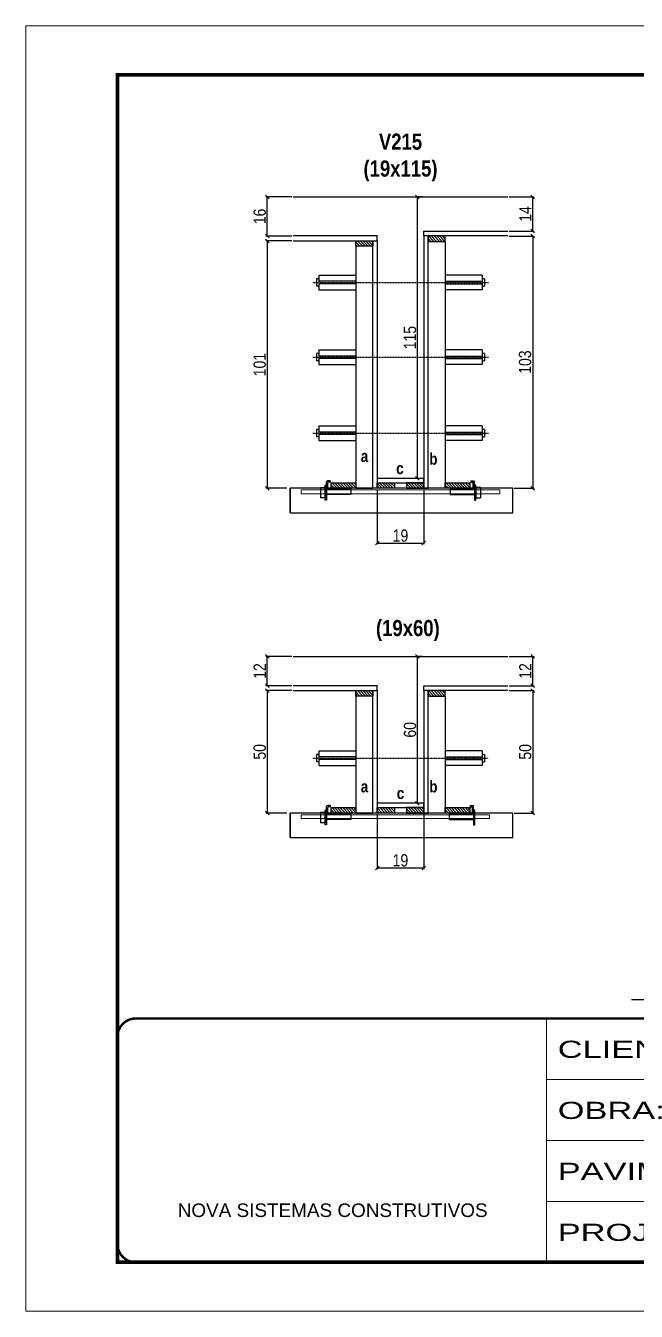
# Model space of a CAD drawing. Extents: x 2603 to 22413, y 1253 to 30260.
# Drawn here: x 7371 to 7870, y 24225 to 25275 of the extents above; entities that cross this region are included whole.
import ezdxf

# ---------------------------------------------------------------- set-up
doc = ezdxf.new("R2010")
doc.units = 0
for name, pattern in [('CONTINUO', [0]), ('DASHED', [0.75, 0.5, -0.25]), ('HIDDEN', [0.375, 0.25, -0.125])]:
    doc.linetypes.add(name, pattern=pattern)
for name, color, linetype in [('barrote', 251, 'Continuous'), ('COTA', 241, 'Continuous'), ('detalhes', 4, 'Continuous'), ('NOMENCLATURA', 7, 'Continuous'), ('Painéis', 200, 'Continuous'), ('presilha', 1, 'Continuous'), ('SARR_2.2x10', 60, 'Continuous'), ('SARR_2.2x7', 40, 'Continuous'), ('SARR_3.5x7', 81, 'Continuous'), ('TENSOR', 3, 'Continuous')]:
    doc.layers.add(name, color=color, linetype=linetype)
for name, color, linetype, lineweight in [('CONCRETO', 251, 'Continuous', 25), ('Folhas', 255, 'Continuous', 9), ('SARRAFO DE PRESSAO', 251, 'DASHED', 9), ('SCO-___-LAJ', 2, 'Continuous', 0)]:
    doc.layers.add(name, color=color, linetype=linetype, lineweight=lineweight)
doc.styles.add('ARIAL', font='arial.ttf')
doc.styles.add('COTA TECNICA 2X', font='techl___.ttf', dxfattribs={"height": 10})
doc.styles.add('TECNICA', font='techb___.ttf', dxfattribs={"height": 10})
doc.styles.add('Tecnologia', font='')
doc.styles.get('Tecnologia').set_extended_font_data('Forgotten Futurist')
doc.dimstyles.new('SECAO', dxfattribs={"dimscale": 0.333333, "dimtxt": 5, "dimasz": 9, "dimexe": 3, "dimexo": 3, "dimgap": 3, "dimtad": 1, "dimdec": 1, "dimlfac": 0.5, "dimzin": 12, "dimdsep": 46, "dimtxsty": 'COTA TECNICA 2X', "dimblk1": 'OBLIQUE', "dimblk2": 'OBLIQUE', "dimsah": 1, "dimcen": 0.9, "dimclrd": 4, "dimclre": 4, "dimclrt": 240, "dimadec": 1, "dimazin": 3, "dimtfac": 1, "dimtdec": 1, "dimtmove": 0, "dimatfit": 3, "dimfxl": 1, "dimtolj": 1, "dimtzin": 12, "dimarcsym": 0})

# ---------------------------------------------------------------- blocks, each defined once
blk = doc.blocks.new('9999999999')
at = {"color": 30, "linetype": 'CONTINUO'}
for p, q in [((98564.6, 34230.2), (98564.6, 34429.4)), ((98564.6, 34379.6), (99584, 34379.6)), ((98564.6, 34329.8), (99488, 34329.8)), ((98564.6, 34280), (99488, 34280))]:
    blk.add_line(p, q, dxfattribs=at)
at = {"color": 30, "linetype": 'CONTINUO', "const_width": 2}
blk.add_lwpolyline([(99584, 34230.2), (99584, 34414.4, 0.414214), (99569, 34429.4), (98229, 34429.4, 0.414214), (98214, 34414.4), (98214, 34245.2, 0.414214), (98229, 34230.2), (99584, 34230.2)], format="xyb", dxfattribs=at)
at = {"layer": 'Folhas'}
blk.add_lwpolyline([(98139, 34190.2), (99624, 34190.2), (99624, 35240.2), (98139, 35240.2)], close=True, dxfattribs=at)
at = {"layer": 'Folhas', "color": 30, "const_width": 3}
blk.add_lwpolyline([(98214, 34230.2), (99584, 34230.2), (99584, 35200.2), (98214, 35200.2)], close=True, dxfattribs=at)
at = {"color": 7, "linetype": 'Continuous', "ltscale": 5, "style": 'ARIAL'}
blk.add_text('NOVA SISTEMAS CONSTRUTIVOS', height=11.059, dxfattribs=at).set_placement((98263.2, 34267.2))
at = {"layer": 'Folhas', "color": 7, "style": 'Tecnologia', "width": 1.5}
for s, p in [('CLIENTE:', (98573.7, 34397.2)), ('OBRA:', (98573.7, 34347.3)), ('PAVIMENTO:', (98573.7, 34297.5)), ('PROJETO:', (98573.7, 34247.7))]:
    blk.add_text(s, height=14, dxfattribs=at).set_placement(p)
blk = doc.blocks.new('PRESILHA METÁLICA 1')
at = {"layer": 'presilha'}
for p, q in [((7.5, 10.6), (7.5, 19.9)), ((12, 21), (8.6, 21)), ((9, 11.6), (9, 18.9)), ((12, 19.5), (9.6, 19.5)), ((12, 21), (12, 19.5)), ((0, 13), (6, 13)), ((0, 13), (0, 0)), ((6, 0), (0, 0)), ((6, 15.5), (7.5, 15.5)), ((6, -2.5), (6, 15.5)), ((6, 13), (6, 0)), ((7.5, 15.5), (7.5, -2.5)), ((37.5, 4.1), (7.5, 4.1)), ((37.5, 11), (9.6, 11)), ((37.5, 11), (37.5, 4.1)), ((7.5, -2.5), (6, -2.5))]:
    blk.add_line(p, q, dxfattribs=at)
for centre, radius, start, end in [((8.6, 19.9), 1.14, 90, 180), ((9.6, 18.9), 0.57, 90, 180), ((9.6, 11.6), 0.57, 180, 270)]:
    blk.add_arc(centre, radius, start, end, dxfattribs=at)
blk = doc.blocks.new('_Oblique')
at = {"color": 0, "linetype": 'ByBlock', "lineweight": -2}
blk.add_line((-0.5, -0.5), (0.5, 0.5), dxfattribs=at)
blk = doc.blocks.new('*D507')
at = {"layer": 'COTA', "color": 4, "lineweight": -2, "transparency": 16777216}
for p, q in [((7766.4, 25103.1), (7786.8, 25103.1)), ((7785.8, 25103.1), (7785.8, 24897.1)), ((7770.5, 24897.1), (7786.8, 24897.1))]:
    blk.add_line(p, q, dxfattribs=at)
at = {"layer": 'Defpoints', "color": 0, "transparency": 16777216}
for p in [(7765.4, 25103.1), (7769.5, 24897.1), (7785.8, 24897.1)]:
    blk.add_point(p, dxfattribs=at)
at = {"layer": 'COTA', "color": 4, "lineweight": -2, "transparency": 16777216, "xscale": 3, "yscale": 3, "zscale": 3}
for p, rotation in [((7785.8, 25103.1), 90), ((7785.8, 24897.1), 270)]:
    blk.add_blockref('_Oblique', p, dxfattribs=dict(at, rotation=rotation))
at = {"layer": 'COTA', "color": 240, "transparency": 16777216, "insert": (7779.5, 25000.1), "char_height": 10, "attachment_point": 5, "rotation": 90, "style": 'COTA TECNICA 2X'}
blk.add_mtext('\\A1;103', dxfattribs=at)
blk = doc.blocks.new('*D508')
at = {"layer": 'COTA', "color": 4, "lineweight": -2, "transparency": 16777216}
for p, q in [((7766.4, 25135.1), (7786.8, 25135.1)), ((7785.8, 25107.1), (7785.8, 25135.1)), ((7766.4, 25107.1), (7786.8, 25107.1))]:
    blk.add_line(p, q, dxfattribs=at)
at = {"layer": 'Defpoints', "color": 0, "transparency": 16777216}
for p in [(7765.4, 25135.1), (7785.8, 25135.1), (7765.4, 25107.1)]:
    blk.add_point(p, dxfattribs=at)
at = {"layer": 'COTA', "color": 4, "lineweight": -2, "transparency": 16777216, "xscale": 3, "yscale": 3, "zscale": 3}
for p, rotation in [((7785.8, 25135.1), 90), ((7785.8, 25107.1), 270)]:
    blk.add_blockref('_Oblique', p, dxfattribs=dict(at, rotation=rotation))
at = {"layer": 'COTA', "color": 240, "transparency": 16777216, "insert": (7779.7, 25121.1), "char_height": 10, "attachment_point": 5, "rotation": 90, "style": 'COTA TECNICA 2X'}
blk.add_mtext('\\A1;14', dxfattribs=at)
blk = doc.blocks.new('*D509')
at = {"layer": 'COTA', "color": 4, "lineweight": -2, "transparency": 16777216}
for p, q in [((7589, 25099.1), (7567.8, 25099.1)), ((7568.8, 25099.1), (7568.8, 24897.1)), ((7584.9, 24897.1), (7567.8, 24897.1))]:
    blk.add_line(p, q, dxfattribs=at)
at = {"layer": 'Defpoints', "color": 0, "transparency": 16777216}
for p in [(7590, 25099.1), (7568.8, 24897.1), (7585.9, 24897.1)]:
    blk.add_point(p, dxfattribs=at)
at = {"layer": 'COTA', "color": 4, "lineweight": -2, "transparency": 16777216, "xscale": 3, "yscale": 3, "zscale": 3}
for p, rotation in [((7568.8, 25099.1), 90), ((7568.8, 24897.1), 270)]:
    blk.add_blockref('_Oblique', p, dxfattribs=dict(at, rotation=rotation))
at = {"layer": 'COTA', "color": 240, "transparency": 16777216, "insert": (7562.7, 24998.1), "char_height": 10, "attachment_point": 5, "rotation": 90, "style": 'COTA TECNICA 2X'}
blk.add_mtext('\\A1;101', dxfattribs=at)
blk = doc.blocks.new('*D2747')
at = {"layer": 'COTA', "color": 4, "lineweight": -2, "transparency": 16777216}
for p, q in [((7695.7, 25135.1), (7690.6, 25135.1)), ((7691.6, 24905.1), (7691.6, 25135.1)), ((7695.7, 24905.1), (7690.6, 24905.1))]:
    blk.add_line(p, q, dxfattribs=at)
at = {"layer": 'Defpoints', "color": 0, "transparency": 16777216}
for p in [(7691.6, 25135.1), (7696.7, 25135.1), (7696.7, 24905.1)]:
    blk.add_point(p, dxfattribs=at)
at = {"layer": 'COTA', "color": 4, "lineweight": -2, "transparency": 16777216, "xscale": 3, "yscale": 3, "zscale": 3}
for p, rotation in [((7691.6, 25135.1), 90), ((7691.6, 24905.1), 270)]:
    blk.add_blockref('_Oblique', p, dxfattribs=dict(at, rotation=rotation))
at = {"layer": 'COTA', "color": 240, "transparency": 16777216, "insert": (7685.5, 25020.1), "char_height": 10, "attachment_point": 5, "rotation": 90, "style": 'COTA TECNICA 2X'}
blk.add_mtext('\\A1;115', dxfattribs=at)
blk = doc.blocks.new('*D2748')
at = {"layer": 'COTA', "color": 4, "lineweight": -2, "transparency": 16777216}
for p, q in [((7589, 25135.1), (7567.8, 25135.1)), ((7568.8, 25103.1), (7568.8, 25135.1)), ((7589, 25103.1), (7567.8, 25103.1))]:
    blk.add_line(p, q, dxfattribs=at)
at = {"layer": 'Defpoints', "color": 0, "transparency": 16777216}
for p in [(7568.8, 25135.1), (7590, 25135.1), (7590, 25103.1)]:
    blk.add_point(p, dxfattribs=at)
at = {"layer": 'COTA', "color": 4, "lineweight": -2, "transparency": 16777216, "xscale": 3, "yscale": 3, "zscale": 3}
for p, rotation in [((7568.8, 25135.1), 90), ((7568.8, 25103.1), 270)]:
    blk.add_blockref('_Oblique', p, dxfattribs=dict(at, rotation=rotation))
at = {"layer": 'COTA', "color": 240, "transparency": 16777216, "insert": (7562.7, 25119.1), "char_height": 10, "attachment_point": 5, "rotation": 90, "style": 'COTA TECNICA 2X'}
blk.add_mtext('\\A1;16', dxfattribs=at)
blk = doc.blocks.new('*D2749')
at = {"layer": 'COTA', "color": 4, "lineweight": -2, "transparency": 16777216}
for p, q in [((7658.7, 24896.1), (7658.7, 24851.3)), ((7696.7, 24896.1), (7696.7, 24851.3)), ((7658.7, 24852.3), (7696.7, 24852.3))]:
    blk.add_line(p, q, dxfattribs=at)
at = {"layer": 'Defpoints', "color": 0, "transparency": 16777216}
for p in [(7658.7, 24897.1), (7696.7, 24897.1), (7696.7, 24852.3)]:
    blk.add_point(p, dxfattribs=at)
at = {"layer": 'COTA', "color": 4, "lineweight": -2, "transparency": 16777216, "xscale": 3, "yscale": 3, "zscale": 3, "rotation": 180}
blk.add_blockref('_Oblique', (7658.7, 24852.3), dxfattribs=at)
at = {"layer": 'COTA', "color": 4, "lineweight": -2, "transparency": 16777216, "xscale": 3, "yscale": 3, "zscale": 3}
blk.add_blockref('_Oblique', (7696.7, 24852.3), dxfattribs=at)
at = {"layer": 'COTA', "color": 240, "transparency": 16777216, "insert": (7677.7, 24858.4), "char_height": 10, "attachment_point": 5, "style": 'COTA TECNICA 2X'}
blk.add_mtext('\\A1;19', dxfattribs=at)
blk = doc.blocks.new('PRESILHA METÁLICA 2')
at = {"layer": 'presilha'}
for p, q in [((-5.2, 23.5), (-5.2, 22)), ((-5.2, 23.5), (-1.9, 23.5)), ((-5.2, 22), (-2.8, 22)), ((-2.2, 14.1), (-2.2, 21.4)), ((0.8, 18), (-0.8, 18)), ((-0.8, 18), (-0.8, 0)), ((-0.8, 14.6), (-0.8, 22.4)), ((0.8, 0), (0.8, 18)), ((-30.8, 13.5), (-30.8, 6.6)), ((-30.8, 13.5), (-2.8, 13.5)), ((-30.8, 6.6), (-0.8, 6.6)), ((-0.8, 0), (0.8, 0))]:
    blk.add_line(p, q, dxfattribs=at)
for centre, radius, start, end in [((-2.8, 21.4), 0.57, 0, 90), ((-1.9, 22.4), 1.14, 0, 90), ((-2.8, 14.1), 0.57, 270, 0)]:
    blk.add_arc(centre, radius, start, end, dxfattribs=at)
blk = doc.blocks.new('*D510')
at = {"layer": 'COTA', "color": 4, "lineweight": -2, "transparency": 16777216}
for p, q in [((7766.4, 24731.8), (7786.8, 24731.8)), ((7785.8, 24731.8), (7785.8, 24631.8)), ((7770.5, 24631.8), (7786.8, 24631.8))]:
    blk.add_line(p, q, dxfattribs=at)
at = {"layer": 'Defpoints', "color": 0, "transparency": 16777216}
for p in [(7765.4, 24731.8), (7769.5, 24631.8), (7785.8, 24631.8)]:
    blk.add_point(p, dxfattribs=at)
at = {"layer": 'COTA', "color": 4, "lineweight": -2, "transparency": 16777216, "xscale": 3, "yscale": 3, "zscale": 3}
for p, rotation in [((7785.8, 24731.8), 90), ((7785.8, 24631.8), 270)]:
    blk.add_blockref('_Oblique', p, dxfattribs=dict(at, rotation=rotation))
at = {"layer": 'COTA', "color": 240, "transparency": 16777216, "insert": (7779.7, 24681.8), "char_height": 10, "attachment_point": 5, "rotation": 90, "style": 'COTA TECNICA 2X'}
blk.add_mtext('\\A1;50', dxfattribs=at)
blk = doc.blocks.new('*D511')
at = {"layer": 'COTA', "color": 4, "lineweight": -2, "transparency": 16777216}
for p, q in [((7766.4, 24759.8), (7786.8, 24759.8)), ((7785.8, 24735.8), (7785.8, 24759.8)), ((7766.4, 24735.8), (7786.8, 24735.8))]:
    blk.add_line(p, q, dxfattribs=at)
at = {"layer": 'Defpoints', "color": 0, "transparency": 16777216}
for p in [(7765.4, 24759.8), (7785.8, 24759.8), (7765.4, 24735.8)]:
    blk.add_point(p, dxfattribs=at)
at = {"layer": 'COTA', "color": 4, "lineweight": -2, "transparency": 16777216, "xscale": 3, "yscale": 3, "zscale": 3}
for p, rotation in [((7785.8, 24759.8), 90), ((7785.8, 24735.8), 270)]:
    blk.add_blockref('_Oblique', p, dxfattribs=dict(at, rotation=rotation))
at = {"layer": 'COTA', "color": 240, "transparency": 16777216, "insert": (7779.7, 24747.8), "char_height": 10, "attachment_point": 5, "rotation": 90, "style": 'COTA TECNICA 2X'}
blk.add_mtext('\\A1;12', dxfattribs=at)
blk = doc.blocks.new('*D496')
at = {"layer": 'COTA', "color": 4, "lineweight": -2, "transparency": 16777216}
for p, q in [((7589, 24731.8), (7567.8, 24731.8)), ((7568.8, 24731.8), (7568.8, 24631.8)), ((7584.9, 24631.8), (7567.8, 24631.8))]:
    blk.add_line(p, q, dxfattribs=at)
at = {"layer": 'Defpoints', "color": 0, "transparency": 16777216}
for p in [(7590, 24731.8), (7568.8, 24631.8), (7585.9, 24631.8)]:
    blk.add_point(p, dxfattribs=at)
at = {"layer": 'COTA', "color": 4, "lineweight": -2, "transparency": 16777216, "xscale": 3, "yscale": 3, "zscale": 3}
for p, rotation in [((7568.8, 24731.8), 90), ((7568.8, 24631.8), 270)]:
    blk.add_blockref('_Oblique', p, dxfattribs=dict(at, rotation=rotation))
at = {"layer": 'COTA', "color": 240, "transparency": 16777216, "insert": (7562.7, 24681.8), "char_height": 10, "attachment_point": 5, "rotation": 90, "style": 'COTA TECNICA 2X'}
blk.add_mtext('\\A1;50', dxfattribs=at)
blk = doc.blocks.new('*D2685')
at = {"layer": 'COTA', "color": 4, "lineweight": -2, "transparency": 16777216}
for p, q in [((7695.7, 24759.8), (7690.6, 24759.8)), ((7691.6, 24639.8), (7691.6, 24759.8)), ((7695.7, 24639.8), (7690.6, 24639.8))]:
    blk.add_line(p, q, dxfattribs=at)
at = {"layer": 'Defpoints', "color": 0, "transparency": 16777216}
for p in [(7691.6, 24759.8), (7696.7, 24759.8), (7696.7, 24639.8)]:
    blk.add_point(p, dxfattribs=at)
at = {"layer": 'COTA', "color": 4, "lineweight": -2, "transparency": 16777216, "xscale": 3, "yscale": 3, "zscale": 3}
for p, rotation in [((7691.6, 24759.8), 90), ((7691.6, 24639.8), 270)]:
    blk.add_blockref('_Oblique', p, dxfattribs=dict(at, rotation=rotation))
at = {"layer": 'COTA', "color": 240, "transparency": 16777216, "insert": (7685.5, 24699.8), "char_height": 10, "attachment_point": 5, "rotation": 90, "style": 'COTA TECNICA 2X'}
blk.add_mtext('\\A1;60', dxfattribs=at)
blk = doc.blocks.new('*D2686')
at = {"layer": 'COTA', "color": 4, "lineweight": -2, "transparency": 16777216}
for p, q in [((7589, 24759.8), (7567.8, 24759.8)), ((7568.8, 24735.8), (7568.8, 24759.8)), ((7589, 24735.8), (7567.8, 24735.8))]:
    blk.add_line(p, q, dxfattribs=at)
at = {"layer": 'Defpoints', "color": 0, "transparency": 16777216}
for p in [(7568.8, 24759.8), (7590, 24759.8), (7590, 24735.8)]:
    blk.add_point(p, dxfattribs=at)
at = {"layer": 'COTA', "color": 4, "lineweight": -2, "transparency": 16777216, "xscale": 3, "yscale": 3, "zscale": 3}
for p, rotation in [((7568.8, 24759.8), 90), ((7568.8, 24735.8), 270)]:
    blk.add_blockref('_Oblique', p, dxfattribs=dict(at, rotation=rotation))
at = {"layer": 'COTA', "color": 240, "transparency": 16777216, "insert": (7562.7, 24747.8), "char_height": 10, "attachment_point": 5, "rotation": 90, "style": 'COTA TECNICA 2X'}
blk.add_mtext('\\A1;12', dxfattribs=at)
blk = doc.blocks.new('*D2687')
at = {"layer": 'COTA', "color": 4, "lineweight": -2, "transparency": 16777216}
for p, q in [((7658.7, 24630.8), (7658.7, 24586)), ((7696.7, 24630.8), (7696.7, 24586)), ((7658.7, 24587), (7696.7, 24587))]:
    blk.add_line(p, q, dxfattribs=at)
at = {"layer": 'Defpoints', "color": 0, "transparency": 16777216}
for p in [(7658.7, 24631.8), (7696.7, 24631.8), (7696.7, 24587)]:
    blk.add_point(p, dxfattribs=at)
at = {"layer": 'COTA', "color": 4, "lineweight": -2, "transparency": 16777216, "xscale": 3, "yscale": 3, "zscale": 3, "rotation": 180}
blk.add_blockref('_Oblique', (7658.7, 24587), dxfattribs=at)
at = {"layer": 'COTA', "color": 4, "lineweight": -2, "transparency": 16777216, "xscale": 3, "yscale": 3, "zscale": 3}
blk.add_blockref('_Oblique', (7696.7, 24587), dxfattribs=at)
at = {"layer": 'COTA', "color": 240, "transparency": 16777216, "insert": (7677.7, 24593.1), "char_height": 10, "attachment_point": 5, "style": 'COTA TECNICA 2X'}
blk.add_mtext('\\A1;19', dxfattribs=at)

msp = doc.modelspace()

# ---------------------------------------------------------------- hatches: boundary and pattern name
at = {"layer": 'SARR_2.2x10'}
h = msp.add_hatch(dxfattribs=at)
h.set_pattern_fill('ANSI31', color=256, scale=0.5, angle=90)
h.set_pattern_definition([(135, (40814.6566, -98615.0435), (-1.122532015, -1.122532015), [])])
h.paths.add_polyline_path([(7621.12, 24901.53), (7621.12, 24897.13), (7641.12, 24897.13), (7641.12, 24901.53)])
h = msp.add_hatch(dxfattribs=at)
h.set_pattern_fill('ANSI31', color=256, scale=0.5, angle=90)
h.set_pattern_definition([(135, (40907.8566, -98615.0435), (-1.122532015, -1.122532015), [])])
h.paths.add_polyline_path([(7714.32, 24901.53), (7714.32, 24897.13), (7734.32, 24897.13), (7734.32, 24901.53)])
h = msp.add_hatch(dxfattribs=at)
h.set_pattern_fill('ANSI31', color=256, scale=0.5, angle=90)
h.set_pattern_definition([(135, (40814.6566, -98880.3569), (-1.122532015, -1.122532015), [])])
h.paths.add_polyline_path([(7621.12, 24636.21), (7621.12, 24631.81), (7641.12, 24631.81), (7641.12, 24636.21)])
h = msp.add_hatch(dxfattribs=at)
h.set_pattern_fill('ANSI31', color=256, scale=0.5, angle=90)
h.set_pattern_definition([(135, (40907.8566, -98880.3569), (-1.122532015, -1.122532015), [])])
h.paths.add_polyline_path([(7714.32, 24636.21), (7714.32, 24631.81), (7734.32, 24631.81), (7734.32, 24636.21)])
at = {"layer": 'SARR_2.2x7'}
h = msp.add_hatch(dxfattribs=at)
h.set_pattern_fill('ANSI31', color=256, scale=0.5, angle=90)
h.set_pattern_definition([(135, (40808.6566, -98417.4435), (-1.122532015, -1.122532015), [])])
h.paths.add_polyline_path([(7655.12, 25099.13), (7655.12, 25094.73), (7641.12, 25094.73), (7641.12, 25099.13)])
h = msp.add_hatch(dxfattribs=at)
h.set_pattern_fill('ANSI31', color=256, scale=0.5, angle=90)
h.set_pattern_definition([(135, (40828.6566, -98413.4435), (-1.122532015, -1.122532015), [])])
h.paths.add_polyline_path([(7700.32, 25103.13), (7700.32, 25098.73), (7714.32, 25098.73), (7714.32, 25103.13)])
h = msp.add_hatch(dxfattribs=at)
h.set_pattern_fill('ANSI31', color=256, scale=0.5, angle=90)
h.set_pattern_definition([(135, (40894.2566, -98615.0435), (-1.122532015, -1.122532015), [])])
h.paths.add_polyline_path([(7672.72, 24897.13), (7672.72, 24901.53), (7658.72, 24901.53), (7658.72, 24897.13)])
h = msp.add_hatch(dxfattribs=at)
h.set_pattern_fill('ANSI31', color=256, scale=0.5, angle=90)
h.set_pattern_definition([(135, (40832.2566, -98615.0435), (-1.122532015, -1.122532015), [])])
h.paths.add_polyline_path([(7682.72, 24897.13), (7682.72, 24901.53), (7696.72, 24901.53), (7696.72, 24897.13)])
h = msp.add_hatch(dxfattribs=at)
h.set_pattern_fill('ANSI31', color=256, scale=0.5, angle=90)
h.set_pattern_definition([(135, (40808.6566, -98784.7569), (-1.122532015, -1.122532015), [])])
h.paths.add_polyline_path([(7655.12, 24731.81), (7655.12, 24727.41), (7641.12, 24727.41), (7641.12, 24731.81)])
h = msp.add_hatch(dxfattribs=at)
h.set_pattern_fill('ANSI31', color=256, scale=0.5, angle=90)
h.set_pattern_definition([(135, (40828.6566, -98784.7569), (-1.122532015, -1.122532015), [])])
h.paths.add_polyline_path([(7700.32, 24731.81), (7700.32, 24727.41), (7714.32, 24727.41), (7714.32, 24731.81)])
h = msp.add_hatch(dxfattribs=at)
h.set_pattern_fill('ANSI31', color=256, scale=0.5, angle=90)
h.set_pattern_definition([(135, (40894.2566, -98880.3569), (-1.122532015, -1.122532015), [])])
h.paths.add_polyline_path([(7672.72, 24631.81), (7672.72, 24636.21), (7658.72, 24636.21), (7658.72, 24631.81)])
h = msp.add_hatch(dxfattribs=at)
h.set_pattern_fill('ANSI31', color=256, scale=0.5, angle=90)
h.set_pattern_definition([(135, (40832.2566, -98880.3569), (-1.122532015, -1.122532015), [])])
h.paths.add_polyline_path([(7682.72, 24631.81), (7682.72, 24636.21), (7696.72, 24636.21), (7696.72, 24631.81)])

# ---------------------------------------------------------------- linework, layer by layer
at = {"ltscale": 3}
for p, q in [((7609.12, 25068.18), (7609.12, 25062.18)), ((7611.12, 25068.18), (7609.12, 25068.18)), ((7611.12, 25071.18), (7611.12, 25059.18)), ((7611.12, 25071.18), (7641.12, 25071.18)), ((7641.12, 25066.18), (7611.12, 25066.18)), ((7641.12, 25064.18), (7611.12, 25064.18)), ((7744.32, 25071.18), (7714.32, 25071.18)), ((7714.32, 25066.18), (7744.32, 25066.18)), ((7714.32, 25064.18), (7744.32, 25064.18)), ((7744.32, 25071.18), (7744.32, 25059.18)), ((7746.32, 25068.18), (7744.32, 25068.18)), ((7746.32, 25068.18), (7746.32, 25062.18)), ((7611.12, 25062.18), (7609.12, 25062.18)), ((7611.12, 25059.18), (7641.12, 25059.18)), ((7744.32, 25059.18), (7714.32, 25059.18)), ((7744.32, 25062.18), (7746.32, 25062.18)), ((7609.12, 25007.1), (7609.12, 25001.1)), ((7611.12, 25007.1), (7609.12, 25007.1)), ((7611.12, 25001.1), (7609.12, 25001.1)), ((7611.12, 25010.1), (7611.12, 24998.1)), ((7611.12, 25010.1), (7641.12, 25010.1)), ((7641.12, 25005.1), (7611.12, 25005.1)), ((7641.12, 25003.1), (7611.12, 25003.1)), ((7744.32, 25010.1), (7714.32, 25010.1)), ((7714.32, 25005.1), (7744.32, 25005.1)), ((7714.32, 25003.1), (7744.32, 25003.1)), ((7744.32, 25010.1), (7744.32, 24998.1)), ((7746.32, 25007.1), (7744.32, 25007.1)), ((7744.32, 25001.1), (7746.32, 25001.1)), ((7746.32, 25007.1), (7746.32, 25001.1)), ((7611.12, 24998.1), (7641.12, 24998.1)), ((7744.32, 24998.1), (7714.32, 24998.1)), ((7609.12, 24944.98), (7609.12, 24938.98)), ((7611.12, 24944.98), (7609.12, 24944.98)), ((7611.12, 24938.98), (7609.12, 24938.98)), ((7611.12, 24947.98), (7611.12, 24935.98)), ((7611.12, 24947.98), (7641.12, 24947.98)), ((7641.12, 24942.98), (7611.12, 24942.98)), ((7641.12, 24940.98), (7611.12, 24940.98)), ((7744.32, 24947.98), (7714.32, 24947.98)), ((7714.32, 24942.98), (7744.32, 24942.98)), ((7714.32, 24940.98), (7744.32, 24940.98)), ((7744.32, 24947.98), (7744.32, 24935.98)), ((7746.32, 24944.98), (7744.32, 24944.98)), ((7744.32, 24938.98), (7746.32, 24938.98)), ((7746.32, 24944.98), (7746.32, 24938.98)), ((7611.12, 24935.98), (7641.12, 24935.98)), ((7744.32, 24935.98), (7714.32, 24935.98)), ((7609.12, 24679.66), (7609.12, 24673.66)), ((7611.12, 24679.66), (7609.12, 24679.66)), ((7611.12, 24682.66), (7611.12, 24670.66)), ((7611.12, 24682.66), (7641.12, 24682.66)), ((7641.12, 24677.66), (7611.12, 24677.66)), ((7641.12, 24675.66), (7611.12, 24675.66)), ((7744.32, 24682.66), (7714.32, 24682.66)), ((7714.32, 24677.66), (7744.32, 24677.66)), ((7714.32, 24675.66), (7744.32, 24675.66)), ((7744.32, 24682.66), (7744.32, 24670.66)), ((7744.32, 24679.66), (7746.32, 24679.66)), ((7746.32, 24679.66), (7746.32, 24673.66)), ((7611.12, 24673.66), (7609.12, 24673.66)), ((7611.12, 24670.66), (7641.12, 24670.66)), ((7744.32, 24670.66), (7714.32, 24670.66)), ((7744.32, 24673.66), (7746.32, 24673.66))]:
    msp.add_line(p, q, dxfattribs=at)
at = {"layer": 'barrote'}
for points in [[(7587.66, 24877.13), (7769.58, 24877.13), (7769.58, 24897.13), (7587.66, 24897.13)], [(7587.66, 24611.81), (7769.58, 24611.81), (7769.58, 24631.81), (7587.66, 24631.81)]]:
    msp.add_lwpolyline(points, close=True, dxfattribs=at)
at = {"layer": 'CONCRETO', "linetype": 'Continuous'}
for p, q in [((7590.02, 25135.13), (7765.42, 25135.13)), ((7590.02, 24759.81), (7765.42, 24759.81))]:
    msp.add_line(p, q, dxfattribs=at)
at = {"layer": 'detalhes', "color": 250}
for p, q in [((7587.66, 24877.13), (7587.66, 24897.13)), ((7587.66, 24611.81), (7587.66, 24631.81))]:
    msp.add_line(p, q, dxfattribs=at)
at = {"layer": 'NOMENCLATURA', "linetype": 'Continuous'}
msp.add_line((7866.37, 24479.56), (7953.04, 24479.56), dxfattribs=at)
at = {"layer": 'Painéis', "linetype": 'Continuous', "elevation": 0}
for points in [[(7765.42, 25103.13), (7696.72, 25103.13), (7696.72, 25107.13), (7765.42, 25107.13)], [(7590.02, 25099.13), (7658.72, 25099.13), (7658.72, 25103.13), (7590.02, 25103.13)], [(7590.02, 24731.81), (7658.72, 24731.81), (7658.72, 24735.81), (7590.02, 24735.81)], [(7765.42, 24731.81), (7696.72, 24731.81), (7696.72, 24735.81), (7765.42, 24735.81)]]:
    msp.add_lwpolyline(points, dxfattribs=at)
at = {"layer": 'Painéis', "linetype": 'Continuous'}
for points in [[(7655.12, 24897.13), (7655.12, 25099.13), (7658.72, 25099.13), (7658.72, 24897.13)], [(7700.32, 24897.13), (7700.32, 25103.13), (7696.72, 25103.13), (7696.72, 24897.13)], [(7696.72, 24905.13), (7658.72, 24905.13), (7658.72, 24901.53), (7696.72, 24901.53)], [(7655.12, 24631.81), (7655.12, 24731.81), (7658.72, 24731.81), (7658.72, 24631.81)], [(7700.32, 24631.81), (7700.32, 24731.81), (7696.72, 24731.81), (7696.72, 24631.81)], [(7696.72, 24639.81), (7658.72, 24639.81), (7658.72, 24636.21), (7696.72, 24636.21)]]:
    msp.add_lwpolyline(points, close=True, dxfattribs=at)
at = {"layer": 'SARR_2.2x10'}
for points in [[(7621.12, 24901.53), (7641.12, 24901.53), (7641.12, 24897.13), (7621.12, 24897.13)], [(7714.32, 24901.53), (7734.32, 24901.53), (7734.32, 24897.13), (7714.32, 24897.13)], [(7621.12, 24636.21), (7641.12, 24636.21), (7641.12, 24631.81), (7621.12, 24631.81)], [(7714.32, 24636.21), (7734.32, 24636.21), (7734.32, 24631.81), (7714.32, 24631.81)]]:
    msp.add_lwpolyline(points, close=True, dxfattribs=at)
at = {"layer": 'SARR_2.2x7', "elevation": 0}
for points in [[(7641.12, 25099.13), (7655.12, 25099.13), (7655.12, 25094.73), (7641.12, 25094.73)], [(7641.12, 24731.81), (7655.12, 24731.81), (7655.12, 24727.41), (7641.12, 24727.41)], [(7714.32, 24731.81), (7700.32, 24731.81), (7700.32, 24727.41), (7714.32, 24727.41)]]:
    msp.add_lwpolyline(points, close=True, dxfattribs=at)
at = {"layer": 'SARR_2.2x7'}
for points in [[(7714.32, 25103.13), (7700.32, 25103.13), (7700.32, 25098.73), (7714.32, 25098.73)], [(7658.72, 24901.53), (7672.72, 24901.53), (7672.72, 24897.13), (7658.72, 24897.13)], [(7696.72, 24901.53), (7682.72, 24901.53), (7682.72, 24897.13), (7696.72, 24897.13)], [(7658.72, 24636.21), (7672.72, 24636.21), (7672.72, 24631.81), (7658.72, 24631.81)], [(7696.72, 24636.21), (7682.72, 24636.21), (7682.72, 24631.81), (7696.72, 24631.81)]]:
    msp.add_lwpolyline(points, close=True, dxfattribs=at)
at = {"layer": 'SARR_3.5x7', "elevation": 0}
msp.add_lwpolyline([(7700.32, 25098.73), (7714.32, 25098.73), (7714.32, 24897.13), (7700.32, 24897.13)], close=True, dxfattribs=at)
at = {"layer": 'SARR_3.5x7'}
for points in [[(7655.12, 25094.73), (7641.12, 25094.73), (7641.12, 24897.13), (7655.12, 24897.13)], [(7655.12, 24727.41), (7641.12, 24727.41), (7641.12, 24631.81), (7655.12, 24631.81)], [(7700.32, 24727.41), (7714.32, 24727.41), (7714.32, 24631.81), (7700.32, 24631.81)]]:
    msp.add_lwpolyline(points, close=True, dxfattribs=at)
at = {"layer": 'SCO-___-LAJ', "color": 1}
for points in [[(7596.67, 24895.79), (7758.77, 24895.79), (7758.77, 24892.59), (7596.67, 24892.59)], [(7596.67, 24630.48), (7750.45, 24630.48), (7750.45, 24627.28), (7596.67, 24627.28)]]:
    msp.add_lwpolyline(points, close=True, dxfattribs=at)
at = {"layer": 'TENSOR', "linetype": 'HIDDEN', "ltscale": 0.5}
for p, q in [((7606.12, 25065.18), (7749.62, 25065.18)), ((7606.12, 25004.1), (7749.62, 25004.1)), ((7606.12, 24941.98), (7749.62, 24941.98)), ((7606.12, 24676.66), (7749.32, 24676.66))]:
    msp.add_line(p, q, dxfattribs=at)

# ---------------------------------------------------------------- block references
at = {"layer": 'presilha', "yscale": 0.6666666666666666, "zscale": 0.6666666666666666}
for name, p, xscale in [('PRESILHA METÁLICA 1', (7612.25, 24889.16), 0.6666666666666666), ('PRESILHA METÁLICA 1', (7743.19, 24889.16), -0.6666666666666666), ('PRESILHA METÁLICA 1', (7612.25, 24623.85), 0.6666666666666666), ('PRESILHA METÁLICA 2', (7738, 24622.18), 0.6666666666666666)]:
    msp.add_blockref(name, p, dxfattribs=dict(at, xscale=xscale))
at = {"layer": 'SARRAFO DE PRESSAO', "color": 6, "linetype": 'ByBlock'}
msp.add_blockref('9999999999', (-90767.51, -9965.33), dxfattribs=at)

# ---------------------------------------------------------------- texts
at = {"layer": 'detalhes', "style": 'TECNICA'}
for s, p in [('a', (7645.24, 24918.54)), ('b', (7701.22, 24916.32)), ('c', (7674.18, 24908.6)), ('a', (7645.24, 24648.71)), ('b', (7701.22, 24648.7)), ('c', (7674.67, 24643.28))]:
    msp.add_text(s, height=9.6, dxfattribs=at).set_placement(p)
at = {"layer": 'NOMENCLATURA', "char_height": 13.2, "attachment_point": 2, "style": 'TECNICA'}
for s, insert in [('V215\\P(19x115)', (7677.72, 25186.82)), ('\\P(19x60)', (7683.72, 24811.51))]:
    msp.add_mtext_dynamic_manual_height_columns(s, width=300.2766, gutter_width=1, heights=[0], dxfattribs=dict(at, insert=insert))

# ---------------------------------------------------------------- dimensions: what is measured, and where the dimension line sits
at = {"layer": 'COTA'}
for base, p1, p2, picture, middle in [((7568.8, 25135.13), (7590.02, 25103.13), (7590.02, 25135.13), '*D2748', (7562.7, 25119.13)), ((7691.64, 25135.13), (7696.72, 24905.13), (7696.72, 25135.13), '*D2747', (7685.53, 25020.13)), ((7785.76, 25135.13), (7765.42, 25107.13), (7765.42, 25135.13), '*D508', (7779.69, 25121.13)), ((7568.8, 24897.13, 0), (7590.02, 25099.13), (7585.9, 24897.13, 0), '*D509', (7562.7, 24998.13, 0)), ((7785.76, 24897.13, 0), (7765.42, 25103.13), (7769.53, 24897.13, 0), '*D507', (7779.55, 25000.13, 0)), ((7568.8, 24759.81), (7590.02, 24735.81), (7590.02, 24759.81), '*D2686', (7562.74, 24747.81)), ((7691.64, 24759.81), (7696.72, 24639.81), (7696.72, 24759.81), '*D2685', (7685.54, 24699.81)), ((7785.76, 24759.81), (7765.42, 24735.81), (7765.42, 24759.81), '*D511', (7779.71, 24747.81)), ((7568.8, 24631.81, 0), (7590.02, 24731.81), (7585.9, 24631.81, 0), '*D496', (7562.69, 24681.81, 0)), ((7785.76, 24631.81, 0), (7765.42, 24731.81), (7769.53, 24631.81, 0), '*D510', (7779.66, 24681.81, 0))]:
    dim = msp.add_linear_dim(base=base, p1=p1, p2=p2, angle=90, dimstyle='SECAO', dxfattribs=at)
    dim.commit()
    dim.dimension.update_dxf_attribs({"geometry": picture, "text_midpoint": middle})
for base, p1, p2, picture, middle in [((7696.72, 24852.3), (7658.72, 24897.13), (7696.72, 24897.13), '*D2749', (7677.72, 24858.39)), ((7696.72, 24586.99), (7658.72, 24631.81), (7696.72, 24631.81), '*D2687', (7677.72, 24593.08))]:
    dim = msp.add_linear_dim(base=base, p1=p1, p2=p2, dimstyle='SECAO', dxfattribs=at)
    dim.commit()
    dim.dimension.update_dxf_attribs({"geometry": picture, "text_midpoint": middle})

doc.saveas('drawing.dxf')
